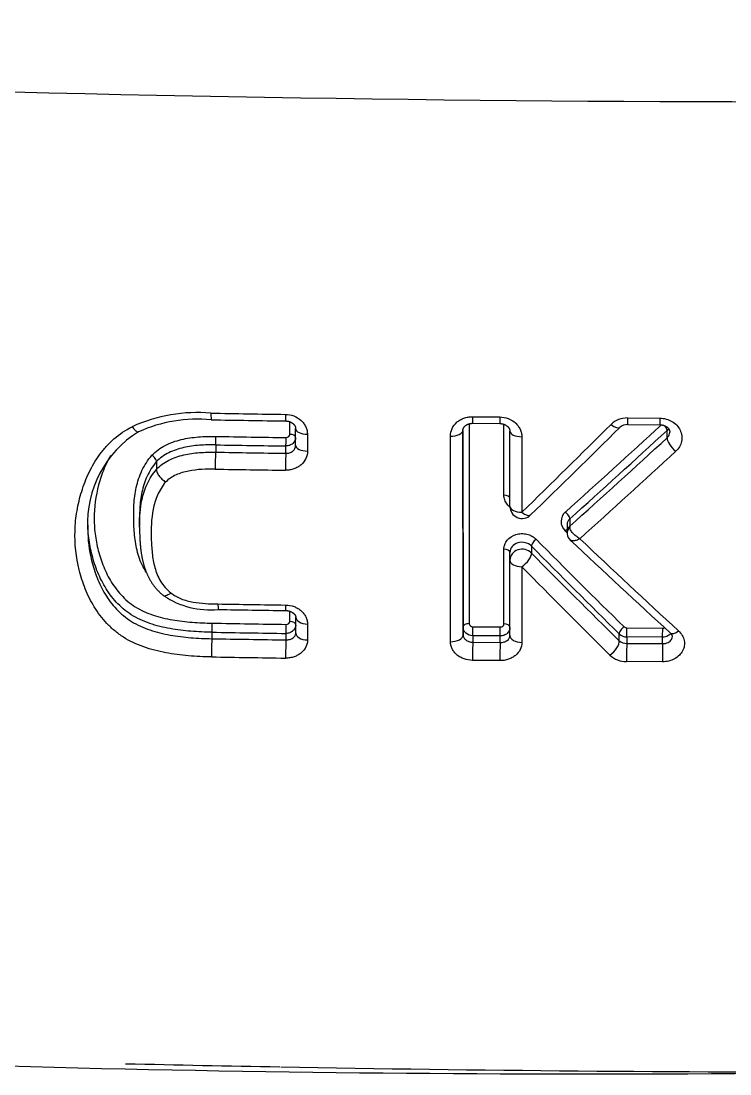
# Model space of a CAD drawing. Header units: millimetres. Extents: x 169 to 4368, y -1049 to 1924.
# Drawn here: x 458.36 to 458.94, y 1017.391 to 1018.252 of the extents above; entities that cross this region are included whole.
import ezdxf

# ---------------------------------------------------------------- set-up
doc = ezdxf.new("R2010")
doc.units = ezdxf.units.MM

msp = doc.modelspace()

# ---------------------------------------------------------------- linework, layer by layer
for p, q in [((458.57969, 1017.91402), (458.57969, 1017.92437)), ((458.72655, 1017.92272), (458.72665, 1017.75926)), ((458.72916, 1017.92847), (458.75157, 1017.92825)), ((458.72931, 1017.92308), (458.7517, 1017.92286)), ((458.75496, 1017.86427), (458.75492, 1017.9223)), ((458.85608, 1017.92745), (458.88258, 1017.9273)), ((458.85617, 1017.92206), (458.88266, 1017.92191)), ((458.58451, 1017.90508), (458.5845, 1017.91876)), ((458.59415, 1017.91409), (458.59416, 1017.90035)), ((458.72153, 1017.7564), (458.72142, 1017.91744)), ((458.72142, 1017.91731), (458.72153, 1017.75013)), ((458.75984, 1017.85527), (458.75981, 1017.91673)), ((458.8885, 1017.91116), (458.8885, 1017.91733)), ((458.51906, 1017.90544), (458.51906, 1017.89947)), ((458.71127, 1017.74443), (458.71116, 1017.91263)), ((458.76959, 1017.91206), (458.76963, 1017.85029)), ((458.57651, 1017.89856), (458.57651, 1017.90452)), ((458.47059, 1017.89173), (458.47059, 1017.89174)), ((458.47059, 1017.89173), (458.47059, 1017.88544)), ((458.47059, 1017.88542), (458.47059, 1017.88544)), ((458.45671, 1017.84559), (458.45671, 1017.83893)), ((458.80881, 1017.84488), (458.80881, 1017.83885)), ((458.8066, 1017.84027), (458.8066, 1017.83384)), ((458.75502, 1017.75899), (458.75499, 1017.82017)), ((458.77748, 1017.82271), (458.77748, 1017.8169)), ((458.75987, 1017.81101), (458.75987, 1017.81754)), ((458.75991, 1017.74956), (458.75987, 1017.81101)), ((458.76966, 1017.80577), (458.7697, 1017.74387)), ((458.57979, 1017.76109), (458.57978, 1017.76938)), ((458.58461, 1017.75157), (458.5846, 1017.76452)), ((458.59426, 1017.75893), (458.59426, 1017.74588)), ((458.51601, 1017.75221), (458.51601, 1017.74692)), ((458.57661, 1017.74596), (458.57661, 1017.75125)), ((458.72153, 1017.75013), (458.72153, 1017.7564)), ((458.72965, 1017.75674), (458.75203, 1017.75653)), ((458.84942, 1017.74519), (458.84942, 1017.75082)), ((458.85558, 1017.75573), (458.88491, 1017.75557)), ((458.72953, 1017.74935), (458.72953, 1017.74405)), ((458.75192, 1017.74913), (458.72953, 1017.74935)), ((458.72953, 1017.74405), (458.75192, 1017.74384)), ((458.75192, 1017.74384), (458.75192, 1017.74913)), ((458.85551, 1017.74834), (458.85551, 1017.74304)), ((458.88485, 1017.74818), (458.85551, 1017.74834)), ((458.85551, 1017.74304), (458.88485, 1017.74288)), ((458.88485, 1017.74288), (458.88485, 1017.74818)), ((458.7517, 1017.72896), (458.72929, 1017.72917)), ((458.88472, 1017.728), (458.85537, 1017.72816))]:
    msp.add_line(p, q)
for centre, radius, start, end in [((458.9879, 1043.06386), 24.87774, 265.827764, 270.163908), ((458.50393, 1017.80375), 0.12812, 84.97205, 114.51354), ((459.03201, 1048.20137), 30.27441, 269.021779, 269.137182), ((458.50423, 1017.80887), 0.11763, 84.55284, 114.30107), ((459.00289, 1046.47564), 28.55384, 269.021765, 269.144067), ((451.76156, 1025.04209), 10.04166, 314.258679, 314.84316), ((458.8558, 1017.90843), 0.01902, 89.14783, 133.80349), ((458.85593, 1017.91304), 0.00902, 88.471, 132.57149), ((458.50149, 1017.84173), 0.08725, 121.57189, 182.98124), ((452.21756, 1024.61186), 9.4219, 314.120557, 314.742425), ((452.92215, 1024.41601), 8.81571, 311.862671, 312.552297), ((452.73038, 1024.61072), 9.09527, 311.936504, 312.614964), ((459.03321, 1048.48354), 30.58243, 269.036686, 269.144348), ((459.03326, 1048.5281), 30.62007, 269.03816, 269.145649), ((452.87748, 1024.45584), 8.88624, 311.872399, 312.566197), ((459.03347, 1048.58825), 30.69309, 269.039677, 269.146952), ((452.46221, 1024.87807), 9.49103, 312.034189, 312.675023), ((459.03333, 1048.50653), 30.62526, 269.037064, 269.144659), ((458.76984, 1017.85528), 0.01, 180.03593, 314.10578), ((458.81182, 1017.84282), 0.01011, 130.16584, 228.74231), ((458.81254, 1017.84026), 0.00594, 128.90471, 179.85384), ((458.81242, 1017.83852), 0.00363, 174.70957, 185.70473), ((462.98798, 1021.97948), 5.91, 224.620466, 225.604537), ((463.0762, 1022.39123), 6.24493, 226.849027, 226.867243), ((458.81489, 1017.83381), 0.00829, 179.7796, 189.93454), ((458.81514, 1017.83383), 0.00854, 190.39099, 226.99254), ((463.44762, 1022.74702), 6.76127, 226.684794, 227.632566), ((463.72062, 1023.00488), 7.13003, 226.550122, 227.437752), ((463.1089, 1022.08522), 6.07702, 224.540569, 225.499495), ((463.03632, 1022.01736), 5.98177, 224.604569, 225.57756), ((463.28518, 1022.23434), 6.32473, 224.44306, 225.366973), ((458.51449, 1017.83837), 0.06789, 235.99695, 275.64628), ((459.03571, 1048.81267), 31.04161, 269.049795, 269.151874), ((459.01236, 1047.25938), 29.49266, 269.045704, 269.153098), ((459.03766, 1048.68082), 30.9256, 269.033861, 269.14612), ((459.03734, 1048.69684), 30.94902, 269.034816, 269.147032), ((458.85545, 1017.7569), 0.00856, 225.25231, 270.42053), ((458.85556, 1017.75906), 0.00332, 227.1412, 270.38164), ((458.8888, 1017.74835), 0.00406, 4.4525, 51.56671), ((459.03773, 1048.70128), 30.95876, 269.034398, 269.146579), ((458.85545, 1017.75258), 0.00954, 230.81163, 270.38112), ((458.85514, 1017.74778), 0.01961, 226.57242, 270.66938), ((459.03737, 1048.76145), 31.0338, 269.036658, 269.148652), ((458.82873, 1035.1067), 17.71574, 266.753816, 268.758872), ((459.05175, 1043.97897), 26.58653, 268.692554, 268.965369), ((459.05175, 1043.97897), 26.58653, 268.966826, 270.015775), ((458.82873, 1035.1067), 17.71574, 268.758872, 270.744979)]:
    msp.add_arc(centre, radius, start, end)
for centre, major_axis, ratio, start_param, end_param in [((458.51557, 1017.93597), (0.00017, 0.01), 0.03774, 2.049057, 3.141755), ((458.57649, 1017.93499), (0.00015, 0.01), 0.03345, 2.049398, 3.141606), ((458.72941, 1017.93308), (0.0001, 0.01), 0.022818, 2.050037, 3.141658), ((458.7518, 1017.93286), (0.00009, 0.01), 0.021275, 2.050106, 3.141613), ((458.84279, 1017.92679), (-0.00704, 0.0071), 0.356228, 1.894259, 3.14134), ((458.57951, 1017.91166), (-0.005, 0), 0.473927, 3.166369, 4.675907), ((458.5945, 1017.91876), (0.01, 0.00001), 0.467355, 3.141332, 4.677003), ((458.71142, 1017.9173), (0.01, 0.00001), 0.46782, 4.685934, 6.282924), ((458.76981, 1017.91674), (0.01, 0.00001), 0.467991, 3.141332, 4.690358), ((458.88489, 1017.92046), (0.00338, -0.00368), 0.347562, 0.316703, 1.418229), ((458.51905, 1017.90997), (-0.00008, -0.005), 0.037322, 0.436657, 2.065936), ((458.57651, 1017.90906), (-0.00007, -0.005), 0.0333, 0.436591, 2.066186), ((458.59451, 1017.90508), (0.01, 0.00001), 0.473636, 3.141331, 4.677094), ((458.89573, 1017.9049), (0.00676, -0.00737), 0.349848, 3.458593, 5.059615), ((458.51906, 1017.89041), (0.00017, 0.01), 0.03721, 0.436655, 2.072888), ((458.57652, 1017.8895), (0.00015, 0.01), 0.033203, 0.43659, 2.073103), ((458.75484, 1017.86177), (-0.005, 0), 0.499172, 3.154276, 4.689409), ((458.76984, 1017.85528), (0.01, 0.00001), 0.498562, 3.141327, 4.690552), ((458.76984, 1017.85528), (-0.00696, 0.00718), 0.385767, 1.920842, 3.141734), ((458.8052, 1017.84801), (0.00334, -0.00372), 0.378698, 0.321004, 1.943893), ((458.80505, 1017.83263), (-0.00342, -0.00364), 0.368656, 3.905194, 4.312697), ((458.81461, 1017.83372), (0.00787, 0.00143), 0.855614, 2.231004, 3.141554), ((458.8146, 1017.83384), (0.008, 0), 0.906308, 2.378753, 3.141502), ((458.78128, 1017.82565), (0.00356, 0.00351), 0.385397, 1.180977, 2.839714), ((458.75487, 1017.81754), (-0.005, 0), 0.526177, 3.141322, 4.689499), ((458.76987, 1017.81102), (0.01, 0), 0.906308, 0.70648, 3.142138), ((458.76987, 1017.81102), (0.01, 0.00001), 0.525189, 3.141322, 4.690636), ((458.76987, 1017.81102), (0.00712, 0.00703), 0.388442, 4.318145, 5.980875), ((458.516, 1017.75674), (0.00008, 0.005), 0.037391, 3.578251, 5.324125), ((458.57661, 1017.75578), (0.00007, 0.005), 0.0332, 3.578182, 5.323815), ((458.57961, 1017.75823), (-0.005, 0), 0.571845, 3.155155, 4.676499), ((458.5946, 1017.76452), (0.01, 0.00001), 0.559841, 3.141314, 4.677645), ((458.72653, 1017.7564), (0.005, 0), 0.571392, 1.545843, 3.141312), ((458.75491, 1017.75613), (-0.005, 0), 0.571316, 3.175859, 4.689536), ((458.59461, 1017.75158), (0.01, 0.00001), 0.570061, 3.141312, 4.677659), ((458.71153, 1017.75012), (0.01, 0.00001), 0.569715, 4.686352, 6.282905), ((458.72953, 1017.75388), (0.00005, 0.005), 0.022729, 3.578045, 5.32314), ((458.75191, 1017.75366), (0.00005, 0.005), 0.021204, 3.57803, 5.323056), ((458.85322, 1017.75376), (0.0035, 0.00357), 0.429689, 1.138395, 2.832888), ((458.85551, 1017.75287), (0.00003, 0.005), 0.014165, 3.577972, 5.322724), ((458.88484, 1017.75271), (0.00003, 0.005), 0.012173, 3.577959, 5.322649), ((458.89806, 1017.75892), (0.00674, 0.00739), 0.40751, 3.141462, 4.275777), ((458.51601, 1017.73785), (-0.00017, -0.01), 0.037407, 3.578252, 5.334644), ((458.57662, 1017.73689), (-0.00015, -0.01), 0.033216, 3.578182, 5.334293), ((458.72954, 1017.73499), (0.0001, 0.01), 0.022746, 0.436453, 2.191943), ((458.75192, 1017.73477), (0.00009, 0.01), 0.021221, 0.436437, 2.19185), ((458.76991, 1017.74956), (0.01, 0.00001), 0.569566, 3.141312, 4.69067), ((458.84182, 1017.7393), (0.007, 0.00714), 0.433162, 4.274947, 5.973893), ((458.85552, 1017.73398), (0.00006, 0.01), 0.014179, 0.436379, 2.191484), ((458.88485, 1017.73382), (0.00005, 0.01), 0.012186, 0.436367, 2.191401)]:
    msp.add_ellipse(centre, major_axis=major_axis, ratio=ratio, start_param=start_param, end_param=end_param)
for points, knots in [([(458.57613, 1017.93039), (458.57851, 1017.93035), (458.58088, 1017.92989), (458.58522, 1017.92822), (458.58722, 1017.92699), (458.58972, 1017.92473), (458.59047, 1017.92389), (458.59178, 1017.92213), (458.59233, 1017.9212), (458.59323, 1017.91925), (458.59358, 1017.91823), (458.59403, 1017.91618), (458.59415, 1017.91514), (458.59415, 1017.91409)], [0, 0, 0, 0, 0.25, 0.25, 0.5, 0.5, 0.625, 0.625, 0.75, 0.75, 0.875, 0.875, 1, 1, 1, 1]), ([(458.57634, 1017.92499), (458.57647, 1017.92499), (458.57669, 1017.92498), (458.57705, 1017.92496), (458.57741, 1017.92492), (458.57777, 1017.92487), (458.57812, 1017.92481), (458.57847, 1017.92474), (458.57881, 1017.92465), (458.57915, 1017.92456), (458.57947, 1017.92445), (458.5798, 1017.92434), (458.58011, 1017.92421), (458.58041, 1017.92408), (458.58069, 1017.92394), (458.58094, 1017.92381), (458.5812, 1017.92366), (458.58147, 1017.9235), (458.58174, 1017.92332), (458.582, 1017.92313), (458.58224, 1017.92294), (458.58247, 1017.92275), (458.58268, 1017.92255), (458.58289, 1017.92235), (458.58309, 1017.92213), (458.58329, 1017.9219), (458.58346, 1017.92167), (458.58362, 1017.92145), (458.58375, 1017.92125), (458.58387, 1017.92103), (458.584, 1017.92079), (458.58412, 1017.92053), (458.58422, 1017.92028), (458.5843, 1017.92005), (458.58436, 1017.91984), (458.58441, 1017.91961), (458.58446, 1017.91937), (458.58449, 1017.91911), (458.5845, 1017.91889), (458.5845, 1017.91879), (458.5845, 1017.91875)], [0, 0, 0, 0, 0.023748, 0.048549, 0.073387, 0.098186, 0.122875, 0.147548, 0.172484, 0.196717, 0.220901, 0.245219, 0.269847, 0.295011, 0.316789, 0.337484, 0.358701, 0.384359, 0.41005, 0.435661, 0.461088, 0.486247, 0.511015, 0.535092, 0.563891, 0.592181, 0.619633, 0.64602, 0.671173, 0.695414, 0.728196, 0.761081, 0.792754, 0.822894, 0.851326, 0.878509, 0.913562, 0.950523, 0.987515, 1, 1, 1, 1]), ([(458.71116, 1017.91263), (458.71116, 1017.91473), (458.71163, 1017.91683), (458.71342, 1017.92065), (458.71476, 1017.92243), (458.71725, 1017.92462), (458.71817, 1017.92529), (458.72013, 1017.92643), (458.72116, 1017.92692), (458.72335, 1017.9277), (458.72449, 1017.928), (458.7268, 1017.92839), (458.72797, 1017.92848), (458.72916, 1017.92847)], [0, 0, 0, 0, 0.25, 0.25, 0.5, 0.5, 0.625, 0.625, 0.75, 0.75, 0.875, 0.875, 1, 1, 1, 1]), ([(458.72142, 1017.91731), (458.72142, 1017.91734), (458.72142, 1017.91746), (458.72143, 1017.91768), (458.72147, 1017.91795), (458.72151, 1017.9182), (458.72157, 1017.91844), (458.72165, 1017.91868), (458.72173, 1017.91891), (458.72183, 1017.91914), (458.72194, 1017.91934), (458.72205, 1017.91955), (458.72218, 1017.91975), (458.72232, 1017.91996), (458.72247, 1017.92017), (458.72265, 1017.92038), (458.72284, 1017.92059), (458.72305, 1017.9208), (458.72325, 1017.92099), (458.72346, 1017.92116), (458.72367, 1017.92133), (458.72391, 1017.9215), (458.72416, 1017.92167), (458.72443, 1017.92184), (458.72471, 1017.922), (458.725, 1017.92214), (458.72528, 1017.92227), (458.72556, 1017.92239), (458.72586, 1017.9225), (458.72618, 1017.92261), (458.72651, 1017.92271), (458.72685, 1017.9228), (458.72718, 1017.92288), (458.72752, 1017.92294), (458.72785, 1017.92299), (458.7282, 1017.92303), (458.72856, 1017.92306), (458.72891, 1017.92307), (458.72917, 1017.92308), (458.7293, 1017.92308), (458.72931, 1017.92308)], [0, 0, 0, 0, 0.014027, 0.052637, 0.091096, 0.129256, 0.159781, 0.190338, 0.227168, 0.2572, 0.285051, 0.311384, 0.339379, 0.366052, 0.39421, 0.422461, 0.450752, 0.478999, 0.507089, 0.529803, 0.554024, 0.578652, 0.60408, 0.630092, 0.656447, 0.682875, 0.704984, 0.728626, 0.752732, 0.777467, 0.802592, 0.827859, 0.852971, 0.875371, 0.899275, 0.923752, 0.948408, 0.973145, 0.997848, 1, 1, 1, 1]), ([(458.75157, 1017.92825), (458.75395, 1017.92823), (458.75632, 1017.92778), (458.76066, 1017.92613), (458.76266, 1017.92491), (458.76515, 1017.92267), (458.76591, 1017.92184), (458.76722, 1017.92008), (458.76777, 1017.91916), (458.76867, 1017.91721), (458.76902, 1017.9162), (458.76947, 1017.91415), (458.76959, 1017.91311), (458.76959, 1017.91206)], [0, 0, 0, 0, 0.25, 0.25, 0.5, 0.5, 0.625, 0.625, 0.75, 0.75, 0.875, 0.875, 1, 1, 1, 1]), ([(458.7517, 1017.92286), (458.75183, 1017.92286), (458.75205, 1017.92285), (458.75241, 1017.92283), (458.75277, 1017.9228), (458.75312, 1017.92275), (458.75348, 1017.92269), (458.75382, 1017.92262), (458.75417, 1017.92254), (458.7545, 1017.92245), (458.75483, 1017.92234), (458.75515, 1017.92223), (458.75546, 1017.9221), (458.75576, 1017.92197), (458.75603, 1017.92184), (458.75628, 1017.92171), (458.75654, 1017.92157), (458.75681, 1017.92141), (458.75708, 1017.92123), (458.75733, 1017.92104), (458.75758, 1017.92086), (458.7578, 1017.92066), (458.75801, 1017.92047), (458.75822, 1017.92027), (458.75842, 1017.92005), (458.75861, 1017.91982), (458.75879, 1017.9196), (458.75894, 1017.91939), (458.75907, 1017.91919), (458.7592, 1017.91897), (458.75932, 1017.91873), (458.75944, 1017.91846), (458.75954, 1017.91822), (458.75962, 1017.91798), (458.75968, 1017.91778), (458.75973, 1017.91755), (458.75977, 1017.9173), (458.7598, 1017.91703), (458.75981, 1017.91683), (458.75981, 1017.91674), (458.75981, 1017.91673)], [0, 0, 0, 0, 0.023517, 0.048281, 0.073086, 0.097847, 0.122489, 0.147093, 0.172026, 0.196202, 0.220352, 0.244652, 0.26929, 0.294491, 0.316204, 0.336892, 0.358069, 0.383795, 0.409563, 0.435269, 0.460812, 0.486111, 0.511042, 0.53518, 0.564258, 0.592799, 0.620467, 0.647037, 0.672344, 0.696875, 0.730848, 0.764155, 0.796158, 0.826542, 0.855153, 0.883518, 0.920794, 0.958212, 0.995621, 1, 1, 1, 1]), ([(458.88258, 1017.9273), (458.88435, 1017.92729), (458.88608, 1017.92705), (458.88947, 1017.92613), (458.89106, 1017.92545), (458.89399, 1017.92371), (458.89531, 1017.92265), (458.89755, 1017.92024), (458.89848, 1017.91888), (458.89984, 1017.91603), (458.9003, 1017.91449), (458.90068, 1017.91141), (458.90062, 1017.90983), (458.89999, 1017.90679), (458.89943, 1017.90531), (458.89784, 1017.90255), (458.89683, 1017.90129), (458.89561, 1017.90017)], [0, 0, 0, 0, 0.125, 0.125, 0.25, 0.25, 0.375, 0.375, 0.5, 0.5, 0.625, 0.625, 0.75, 0.75, 0.875, 0.875, 1, 1, 1, 1]), ([(458.88266, 1017.92191), (458.88278, 1017.92191), (458.88299, 1017.92191), (458.88335, 1017.92189), (458.88371, 1017.92186), (458.88406, 1017.92181), (458.8844, 1017.92176), (458.88473, 1017.92169), (458.88506, 1017.92162), (458.8854, 1017.92153), (458.88573, 1017.92142), (458.88606, 1017.92131), (458.88636, 1017.92119), (458.88666, 1017.92106), (458.88697, 1017.92092), (458.88727, 1017.92076), (458.88756, 1017.9206), (458.88784, 1017.92042), (458.88811, 1017.92025), (458.88835, 1017.92006), (458.88858, 1017.91988), (458.8888, 1017.9197), (458.889, 1017.91951), (458.8892, 1017.91931), (458.8894, 1017.91908), (458.88959, 1017.91885), (458.88977, 1017.91862), (458.88992, 1017.91839), (458.89006, 1017.91817), (458.89018, 1017.91796), (458.89028, 1017.91776), (458.89038, 1017.91754), (458.89047, 1017.91729), (458.89055, 1017.91703), (458.89062, 1017.91676), (458.89067, 1017.91651), (458.8907, 1017.91626), (458.89072, 1017.91605), (458.89072, 1017.91593), (458.89072, 1017.91587)], [0, 0, 0, 0, 0.022841, 0.047609, 0.072064, 0.096498, 0.12108, 0.14343, 0.166446, 0.191993, 0.217426, 0.242149, 0.265749, 0.289075, 0.314848, 0.340845, 0.366923, 0.392915, 0.418657, 0.44402, 0.468887, 0.493163, 0.516998, 0.543774, 0.572867, 0.601969, 0.630821, 0.659247, 0.687099, 0.71426, 0.740659, 0.767344, 0.8027, 0.838212, 0.873595, 0.908568, 0.94294, 0.976569, 1, 1, 1, 1]), ([(458.51561, 1017.73203), (458.50931, 1017.73214), (458.50303, 1017.73241), (458.49057, 1017.73347), (458.48438, 1017.73425), (458.47519, 1017.736), (458.47214, 1017.73667), (458.46608, 1017.73826), (458.46305, 1017.73918), (458.45426, 1017.74231), (458.44873, 1017.74489), (458.44108, 1017.74974), (458.43865, 1017.75153), (458.43412, 1017.75528), (458.43202, 1017.75727), (458.42609, 1017.76352), (458.42265, 1017.76811), (458.41682, 1017.7776), (458.4144, 1017.78251), (458.41032, 1017.79264), (458.40866, 1017.79787), (458.40475, 1017.81369), (458.40358, 1017.82437), (458.40409, 1017.8406), (458.40464, 1017.84608), (458.40649, 1017.85683), (458.40778, 1017.86213), (458.41104, 1017.87259), (458.41301, 1017.87774), (458.41663, 1017.88531), (458.41796, 1017.88782), (458.42085, 1017.89273), (458.42241, 1017.89511), (458.42577, 1017.89973), (458.42758, 1017.90197), (458.43148, 1017.90627), (458.43358, 1017.90834), (458.4403, 1017.91419), (458.44526, 1017.91756), (458.45077, 1017.92031)], [0, 0, 0, 0, 0.0625, 0.0625, 0.125, 0.125, 0.15625, 0.15625, 0.1875, 0.1875, 0.25, 0.25, 0.28125, 0.28125, 0.3125, 0.3125, 0.375, 0.375, 0.4375, 0.4375, 0.5, 0.5, 0.625, 0.625, 0.6875, 0.6875, 0.75, 0.75, 0.8125, 0.8125, 0.84375, 0.84375, 0.875, 0.875, 0.90625, 0.90625, 0.9375, 0.9375, 1, 1, 1, 1]), ([(458.45077, 1017.92031), (458.45144, 1017.91932), (458.45213, 1017.91844), (458.45341, 1017.91706), (458.45401, 1017.91655), (458.45505, 1017.91597), (458.45549, 1017.9159), (458.45581, 1017.91606)], [0, 0, 0, 0, 0.3334673, 0.3334673, 0.6669346, 0.6669346, 1, 1, 1, 1]), ([(458.57669, 1017.91143), (458.57749, 1017.91142), (458.57826, 1017.91169), (458.57937, 1017.91265), (458.57969, 1017.91333), (458.57969, 1017.91402)], [0, 0, 0, 0, 0.5, 0.5, 1, 1, 1, 1]), ([(458.8885, 1017.91116), (458.88958, 1017.91211), (458.89031, 1017.91332), (458.89067, 1017.91503), (458.89072, 1017.91545), (458.89072, 1017.91587)], [0, 0, 0, 0, 0.761534, 0.761534, 1, 1, 1, 1]), ([(458.46686, 1017.89694), (458.4684, 1017.89855), (458.47007, 1017.90003), (458.4737, 1017.90272), (458.47568, 1017.90393), (458.48182, 1017.90713), (458.48624, 1017.90867), (458.4955, 1017.9109), (458.5002, 1017.91156), (458.50967, 1017.91233), (458.51445, 1017.91242), (458.51926, 1017.91234)], [0, 0, 0, 0, 0.125, 0.125, 0.25, 0.25, 0.5, 0.5, 0.75, 0.75, 1, 1, 1, 1]), ([(458.51906, 1017.90544), (458.51463, 1017.90551), (458.51022, 1017.90544), (458.50148, 1017.90478), (458.49715, 1017.90422), (458.48859, 1017.90227), (458.48448, 1017.90092), (458.47877, 1017.89808), (458.47693, 1017.89698), (458.47356, 1017.89455), (458.472, 1017.89321), (458.47059, 1017.89173)], [0, 0, 0, 0, 0.25, 0.25, 0.5, 0.5, 0.75, 0.75, 0.875, 0.875, 1, 1, 1, 1]), ([(458.58451, 1017.91153), (458.58447, 1017.90968), (458.58361, 1017.90788), (458.58143, 1017.90594), (458.58054, 1017.90541), (458.57861, 1017.9047), (458.57757, 1017.90452), (458.57651, 1017.90452)], [0, 0, 0, 0, 0.494076, 0.494076, 0.747038, 0.747038, 1, 1, 1, 1]), ([(458.57651, 1017.89856), (458.57758, 1017.89853), (458.57862, 1017.89867), (458.58056, 1017.89928), (458.58144, 1017.89976), (458.58365, 1017.90155), (458.58451, 1017.90328), (458.58451, 1017.90508)], [0, 0, 0, 0, 0.25, 0.25, 0.5, 0.5, 1, 1, 1, 1]), ([(458.43304, 1017.89682), (458.43167, 1017.89446), (458.43043, 1017.89204), (458.42727, 1017.88519), (458.4256, 1017.88066), (458.4215, 1017.86707), (458.41993, 1017.85785), (458.41957, 1017.84612), (458.41958, 1017.84376), (458.41975, 1017.83908), (458.42026, 1017.8321), (458.42145, 1017.82524), (458.42363, 1017.81619), (458.425, 1017.81171), (458.42845, 1017.80287), (458.4305, 1017.79855), (458.43417, 1017.79237), (458.43549, 1017.79035), (458.43838, 1017.78643), (458.43994, 1017.78451), (458.44504, 1017.77899), (458.44887, 1017.77571), (458.45549, 1017.77157), (458.45786, 1017.77031), (458.46272, 1017.76809), (458.46522, 1017.76713), (458.47287, 1017.76457), (458.47824, 1017.7633), (458.48899, 1017.76141), (458.4944, 1017.76078), (458.50527, 1017.75993), (458.51073, 1017.7597), (458.5162, 1017.75961)], [0, 0, 0, 0, 0.041456, 0.041456, 0.11519, 0.11519, 0.262658, 0.262658, 0.299526, 0.299526, 0.336393, 0.410127, 0.410127, 0.483861, 0.483861, 0.557595, 0.557595, 0.594462, 0.594462, 0.631329, 0.631329, 0.705063, 0.705063, 0.74193, 0.74193, 0.778798, 0.778798, 0.852532, 0.852532, 0.926266, 0.926266, 1, 1, 1, 1]), ([(458.46228, 1017.80122), (458.46097, 1017.80319), (458.45982, 1017.80525), (458.45777, 1017.80958), (458.45689, 1017.81184), (458.45467, 1017.81865), (458.45373, 1017.82328), (458.45249, 1017.83266), (458.45219, 1017.83742), (458.45189, 1017.84691), (458.45189, 1017.85166), (458.45246, 1017.86115), (458.45303, 1017.86588), (458.45459, 1017.87296), (458.45523, 1017.87532), (458.45677, 1017.87993), (458.45857, 1017.88445), (458.46095, 1017.88876), (458.46367, 1017.89296), (458.46519, 1017.895), (458.46686, 1017.89694)], [0, 0, 0, 0, 0.069141, 0.069141, 0.140745, 0.140745, 0.283954, 0.283954, 0.427164, 0.427164, 0.570373, 0.570373, 0.713582, 0.713582, 0.785186, 0.785186, 0.856791, 0.928395, 0.928395, 1, 1, 1, 1]), ([(458.47059, 1017.89174), (458.47065, 1017.89238), (458.47028, 1017.8933), (458.46891, 1017.89522), (458.4679, 1017.89621), (458.46686, 1017.89694)], [0, 0, 0, 0, 0.5, 0.5, 1, 1, 1, 1]), ([(458.47059, 1017.88544), (458.47201, 1017.88695), (458.47357, 1017.88832), (458.47697, 1017.89082), (458.47881, 1017.89194), (458.48261, 1017.89387), (458.48459, 1017.8947), (458.48868, 1017.89612), (458.49081, 1017.89672), (458.4972, 1017.8982), (458.50152, 1017.89878), (458.51023, 1017.89946), (458.51463, 1017.89954), (458.51906, 1017.89947)], [0, 0, 0, 0, 0.125, 0.125, 0.25, 0.25, 0.375, 0.375, 0.5, 0.5, 0.75, 0.75, 1, 1, 1, 1]), ([(458.59416, 1017.90035), (458.59416, 1017.89825), (458.59369, 1017.89617), (458.5919, 1017.89237), (458.59056, 1017.89061), (458.58807, 1017.88845), (458.58715, 1017.88779), (458.58519, 1017.88666), (458.58416, 1017.88619), (458.58198, 1017.88542), (458.58083, 1017.88513), (458.57852, 1017.88476), (458.57735, 1017.88467), (458.57616, 1017.88469)], [0, 0, 0, 0, 0.25, 0.25, 0.5, 0.5, 0.625, 0.625, 0.75, 0.75, 0.875, 0.875, 1, 1, 1, 1]), ([(458.47059, 1017.89174), (458.46901, 1017.88991), (458.46758, 1017.88798), (458.46503, 1017.88401), (458.46281, 1017.87993), (458.46114, 1017.87566), (458.45972, 1017.87129), (458.45913, 1017.86906), (458.45771, 1017.86237), (458.45719, 1017.85789), (458.45681, 1017.8513), (458.45674, 1017.8492), (458.45672, 1017.8471)], [0, 0, 0, 0, 0.144153, 0.144153, 0.288306, 0.432458, 0.432458, 0.576611, 0.576611, 0.864917, 0.864917, 1, 1, 1, 1]), ([(458.45671, 1017.83969), (458.45674, 1017.84663), (458.45723, 1017.85358), (458.45962, 1017.86478), (458.46097, 1017.86914), (458.46391, 1017.87553), (458.46504, 1017.87762), (458.46759, 1017.88163), (458.46901, 1017.88357), (458.47059, 1017.88542)], [0, 0, 0, 0, 0.433426, 0.433426, 0.716713, 0.716713, 0.858357, 0.858357, 1, 1, 1, 1]), ([(458.47059, 1017.88542), (458.47052, 1017.88478), (458.47066, 1017.884), (458.47134, 1017.88227), (458.47188, 1017.88131), (458.47325, 1017.87939), (458.4741, 1017.87841), (458.47596, 1017.87658), (458.477, 1017.87571), (458.47803, 1017.87499)], [0, 0, 0, 0, 0.25, 0.25, 0.5, 0.5, 0.75, 0.75, 1, 1, 1, 1]), ([(458.51865, 1017.8856), (458.51498, 1017.88566), (458.51133, 1017.88561), (458.50408, 1017.88515), (458.50049, 1017.88474), (458.49338, 1017.88334), (458.48985, 1017.88232), (458.48339, 1017.8794), (458.48041, 1017.87744), (458.47803, 1017.87499)], [0, 0, 0, 0, 0.25, 0.25, 0.5, 0.5, 0.75, 0.75, 1, 1, 1, 1]), ([(458.47803, 1017.87499), (458.47665, 1017.87335), (458.47541, 1017.87164), (458.47321, 1017.86807), (458.47224, 1017.86621), (458.46976, 1017.86057), (458.46865, 1017.85671), (458.46632, 1017.84495), (458.46612, 1017.83687), (458.46645, 1017.82487), (458.46667, 1017.82088), (458.46754, 1017.81296), (458.46821, 1017.809), (458.47034, 1017.80126), (458.4718, 1017.7975), (458.4761, 1017.79035), (458.47886, 1017.78717), (458.48237, 1017.78446)], [0, 0, 0, 0, 0.0625, 0.0625, 0.125, 0.125, 0.25, 0.25, 0.5, 0.5, 0.625, 0.625, 0.75, 0.75, 0.875, 0.875, 1, 1, 1, 1]), ([(458.75987, 1017.85462), (458.75902, 1017.85529), (458.75826, 1017.85605), (458.75676, 1017.85795), (458.75609, 1017.85915), (458.75519, 1017.86165), (458.75496, 1017.86295), (458.75496, 1017.86427)], [0, 0, 0, 0, 0.274721, 0.274721, 0.637361, 0.637361, 1, 1, 1, 1]), ([(458.41435, 1017.83616), (458.41439, 1017.82763), (458.41546, 1017.8192), (458.41866, 1017.80609), (458.42015, 1017.80134), (458.42379, 1017.79216), (458.42596, 1017.78771), (458.43117, 1017.77911), (458.43425, 1017.77494), (458.43959, 1017.76928), (458.4415, 1017.76748), (458.4456, 1017.76409), (458.44782, 1017.76249), (458.4548, 1017.75816), (458.45988, 1017.75589), (458.46794, 1017.75316), (458.4707, 1017.75236), (458.47623, 1017.75098), (458.47902, 1017.75039), (458.48742, 1017.74888), (458.49309, 1017.74819), (458.5045, 1017.74726), (458.51026, 1017.74702), (458.51601, 1017.74692)], [0, 0, 0, 0, 0.179132, 0.179132, 0.28174, 0.28174, 0.384349, 0.384349, 0.486957, 0.486957, 0.538261, 0.538261, 0.589566, 0.589566, 0.692174, 0.692174, 0.743479, 0.743479, 0.794783, 0.794783, 0.897391, 0.897391, 1, 1, 1, 1]), ([(458.51601, 1017.75221), (458.51025, 1017.75231), (458.50451, 1017.75254), (458.49308, 1017.75347), (458.48739, 1017.75415), (458.47609, 1017.7562), (458.47047, 1017.75757), (458.46245, 1017.76033), (458.45984, 1017.76137), (458.45475, 1017.76375), (458.45227, 1017.76509), (458.44534, 1017.7695), (458.4413, 1017.77296), (458.43593, 1017.77876), (458.43426, 1017.78079), (458.43121, 1017.78492), (458.4298, 1017.78705), (458.42591, 1017.79356), (458.42373, 1017.7981), (458.42008, 1017.80742), (458.41862, 1017.81213), (458.41632, 1017.82167), (458.41547, 1017.82649), (458.4147, 1017.83381), (458.41452, 1017.83626), (458.41442, 1017.83905), (458.41441, 1017.83936), (458.4144, 1017.83968)], [0, 0, 0, 0, 0.1045529, 0.1045529, 0.2091058, 0.2091058, 0.3136586, 0.3136586, 0.3659351, 0.3659351, 0.4182115, 0.4182115, 0.5227644, 0.5227644, 0.5750408, 0.5750408, 0.6273173, 0.6273173, 0.7318702, 0.7318702, 0.836423, 0.836423, 0.9409759, 0.9409759, 0.9932524, 0.9932524, 1, 1, 1, 1]), ([(458.45672, 1017.83811), (458.45672, 1017.83809), (458.45672, 1017.83755), (458.45673, 1017.83636), (458.45676, 1017.83465), (458.45681, 1017.83285), (458.45687, 1017.83108), (458.45695, 1017.82938), (458.45704, 1017.82773), (458.45715, 1017.82611), (458.45727, 1017.8245), (458.45741, 1017.82295), (458.45756, 1017.82146), (458.45772, 1017.82002), (458.4579, 1017.81863), (458.45808, 1017.81729), (458.45829, 1017.816), (458.4585, 1017.81474), (458.45873, 1017.81352), (458.45896, 1017.81233), (458.45922, 1017.81117), (458.45948, 1017.81003), (458.45976, 1017.80892), (458.46005, 1017.80784), (458.46034, 1017.80679), (458.46065, 1017.80577), (458.46098, 1017.80477), (458.46131, 1017.80379), (458.46165, 1017.80283), (458.46201, 1017.8019), (458.46238, 1017.80098), (458.46276, 1017.80007), (458.46315, 1017.79919), (458.46354, 1017.79835), (458.46394, 1017.79753), (458.46435, 1017.79674), (458.46478, 1017.79593), (458.46523, 1017.79512), (458.46569, 1017.79434), (458.46616, 1017.79357), (458.46664, 1017.79281), (458.46713, 1017.79207), (458.46763, 1017.79135), (458.46815, 1017.79064), (458.46868, 1017.78994), (458.46922, 1017.78926), (458.46977, 1017.78858), (458.47033, 1017.78792), (458.4709, 1017.78728), (458.47149, 1017.78664), (458.47209, 1017.78602), (458.4727, 1017.78541), (458.47333, 1017.78481), (458.47397, 1017.78422), (458.47462, 1017.78365), (458.47528, 1017.78308), (458.47594, 1017.78255), (458.47633, 1017.78224), (458.47655, 1017.78207)], [0, 0, 0, 0, 0.000795, 0.028763, 0.05772, 0.087806, 0.119333, 0.147272, 0.173859, 0.202165, 0.229187, 0.255101, 0.280082, 0.304269, 0.32754, 0.349937, 0.371613, 0.392662, 0.413162, 0.433177, 0.452759, 0.471953, 0.490786, 0.509055, 0.526858, 0.544264, 0.561316, 0.578048, 0.594495, 0.610683, 0.626639, 0.642384, 0.657941, 0.673327, 0.68688, 0.701206, 0.715989, 0.730605, 0.745041, 0.759293, 0.773357, 0.787211, 0.801034, 0.814764, 0.828406, 0.84197, 0.855464, 0.868896, 0.882274, 0.895606, 0.9089, 0.922186, 0.935463, 0.948737, 0.962014, 0.975299, 0.988599, 1, 1, 1, 1]), ([(458.81716, 1017.82865), (458.81611, 1017.82924), (458.81505, 1017.82996), (458.8131, 1017.83153), (458.8122, 1017.83239), (458.81068, 1017.83412), (458.81004, 1017.835), (458.80915, 1017.83668), (458.80888, 1017.83747), (458.80881, 1017.83816)], [0, 0, 0, 0, 0.25, 0.25, 0.5, 0.5, 0.75, 0.75, 1, 1, 1, 1]), ([(458.75499, 1017.82017), (458.75498, 1017.82148), (458.75521, 1017.82275), (458.75612, 1017.82523), (458.75679, 1017.8264), (458.75939, 1017.82958), (458.76192, 1017.83123), (458.76618, 1017.83255), (458.7677, 1017.83281), (458.77073, 1017.83291), (458.77228, 1017.83276), (458.77522, 1017.83208), (458.77664, 1017.83154), (458.77922, 1017.83013), (458.78039, 1017.82927), (458.78139, 1017.82826)], [0, 0, 0, 0, 0.125, 0.125, 0.25, 0.25, 0.5, 0.5, 0.625, 0.625, 0.75, 0.75, 0.875, 0.875, 1, 1, 1, 1]), ([(458.81716, 1017.82865), (458.8161, 1017.82809), (458.81503, 1017.82764), (458.81306, 1017.82705), (458.81215, 1017.8269), (458.81062, 1017.82692), (458.80998, 1017.82709), (458.80945, 1017.82746), (458.80938, 1017.82752), (458.80931, 1017.82758)], [0, 0, 0, 0, 0.315834, 0.315834, 0.631668, 0.631668, 0.947502, 0.947502, 1, 1, 1, 1]), ([(458.77748, 1017.82271), (458.77615, 1017.82403), (458.77434, 1017.825), (458.7704, 1017.8259), (458.76825, 1017.82583), (458.76446, 1017.82469), (458.76278, 1017.82361), (458.76049, 1017.82087), (458.75987, 1017.81923), (458.75987, 1017.81754)], [0, 0, 0, 0, 0.25, 0.25, 0.5, 0.5, 0.75, 0.75, 1, 1, 1, 1]), ([(458.48237, 1017.78446), (458.48074, 1017.78302), (458.47916, 1017.78207), (458.47741, 1017.78173), (458.47694, 1017.78179), (458.47658, 1017.78204), (458.47657, 1017.78205), (458.47655, 1017.78207)], [0, 0, 0, 0, 0.655122, 0.655122, 0.982682, 0.982682, 1, 1, 1, 1]), ([(458.48237, 1017.78446), (458.48483, 1017.78237), (458.48769, 1017.78078), (458.49397, 1017.77833), (458.49726, 1017.77751), (458.50391, 1017.77633), (458.50732, 1017.77596), (458.51412, 1017.77549), (458.51753, 1017.77538), (458.52093, 1017.77533)], [0, 0, 0, 0, 0.25, 0.25, 0.5, 0.5, 0.75, 0.75, 1, 1, 1, 1]), ([(458.57623, 1017.77446), (458.57863, 1017.77442), (458.58101, 1017.77398), (458.58428, 1017.77277), (458.58533, 1017.77227), (458.5873, 1017.77111), (458.58821, 1017.77046), (458.58986, 1017.76901), (458.59062, 1017.76821), (458.59191, 1017.76654), (458.59246, 1017.76565), (458.59335, 1017.7638), (458.59369, 1017.76284), (458.59414, 1017.7609), (458.59426, 1017.75992), (458.59426, 1017.75893)], [0, 0, 0, 0, 0.25, 0.25, 0.375, 0.375, 0.5, 0.5, 0.625, 0.625, 0.75, 0.75, 0.875, 0.875, 1, 1, 1, 1]), ([(458.57644, 1017.76994), (458.57651, 1017.76994), (458.57669, 1017.76994), (458.577, 1017.76992), (458.57736, 1017.76989), (458.57772, 1017.76985), (458.57807, 1017.7698), (458.57842, 1017.76974), (458.57876, 1017.76967), (458.5791, 1017.76959), (458.57943, 1017.76949), (458.57975, 1017.76939), (458.58007, 1017.76928), (458.58038, 1017.76916), (458.58069, 1017.76903), (458.58097, 1017.7689), (458.58123, 1017.76877), (458.58149, 1017.76863), (458.58174, 1017.76848), (458.582, 1017.76832), (458.58225, 1017.76815), (458.58248, 1017.76798), (458.58269, 1017.76782), (458.58287, 1017.76766), (458.58305, 1017.7675), (458.58324, 1017.76732), (458.58343, 1017.76712), (458.5836, 1017.76692), (458.58375, 1017.76673), (458.58388, 1017.76655), (458.58399, 1017.76639), (458.58409, 1017.76622), (458.58419, 1017.76604), (458.58429, 1017.76584), (458.58436, 1017.76566), (458.58443, 1017.7655), (458.58447, 1017.76535), (458.58451, 1017.76521), (458.58455, 1017.76504), (458.58458, 1017.76485), (458.5846, 1017.76466), (458.5846, 1017.76456), (458.5846, 1017.76451)], [0, 0, 0, 0, 0.012744, 0.035797, 0.058955, 0.082123, 0.105176, 0.128025, 0.150828, 0.174225, 0.196721, 0.219193, 0.241788, 0.264663, 0.288012, 0.312033, 0.331794, 0.352191, 0.375776, 0.399454, 0.423211, 0.447025, 0.470877, 0.490888, 0.510225, 0.537661, 0.564862, 0.5915, 0.617379, 0.642351, 0.666316, 0.689474, 0.720003, 0.750045, 0.778724, 0.805984, 0.831837, 0.85913, 0.888171, 0.930648, 0.973242, 1, 1, 1, 1]), ([(458.57679, 1017.75865), (458.57759, 1017.75864), (458.57836, 1017.7589), (458.57946, 1017.7598), (458.57979, 1017.76043), (458.57979, 1017.76109)], [0, 0, 0, 0, 0.5, 0.5, 1, 1, 1, 1]), ([(458.72665, 1017.75926), (458.72665, 1017.75861), (458.72697, 1017.75796), (458.72807, 1017.75703), (458.72885, 1017.75675), (458.72965, 1017.75674)], [0, 0, 0, 0, 0.5, 0.5, 1, 1, 1, 1]), ([(458.75203, 1017.75653), (458.75283, 1017.75652), (458.7536, 1017.75679), (458.7547, 1017.75769), (458.75503, 1017.75833), (458.75502, 1017.75899)], [0, 0, 0, 0, 0.5, 0.5, 1, 1, 1, 1]), ([(458.58461, 1017.7581), (458.58457, 1017.75629), (458.58371, 1017.75453), (458.58153, 1017.75263), (458.58065, 1017.75212), (458.57871, 1017.75142), (458.57767, 1017.75124), (458.57661, 1017.75125)], [0, 0, 0, 0, 0.493906, 0.493906, 0.746953, 0.746953, 1, 1, 1, 1]), ([(458.57661, 1017.74596), (458.57772, 1017.74592), (458.5788, 1017.74605), (458.58076, 1017.7466), (458.58164, 1017.74702), (458.5838, 1017.74858), (458.58461, 1017.75003), (458.58461, 1017.75157)], [0, 0, 0, 0, 0.25, 0.25, 0.5, 0.5, 1, 1, 1, 1]), ([(458.72953, 1017.74935), (458.72741, 1017.74935), (458.72534, 1017.75013), (458.72313, 1017.75208), (458.72254, 1017.75286), (458.72173, 1017.75456), (458.72153, 1017.75548), (458.72153, 1017.7564)], [0, 0, 0, 0, 0.5, 0.5, 0.75, 0.75, 1, 1, 1, 1]), ([(458.72153, 1017.75013), (458.72153, 1017.74937), (458.72172, 1017.74863), (458.72248, 1017.74721), (458.72304, 1017.74654), (458.7245, 1017.74541), (458.72539, 1017.74493), (458.72735, 1017.74427), (458.72844, 1017.74408), (458.72953, 1017.74405)], [0, 0, 0, 0, 0.25, 0.25, 0.5, 0.5, 0.75, 0.75, 1, 1, 1, 1]), ([(458.75991, 1017.756), (458.75987, 1017.75419), (458.75901, 1017.75243), (458.75684, 1017.75053), (458.75595, 1017.75001), (458.75401, 1017.74931), (458.75297, 1017.74913), (458.75192, 1017.74913)], [0, 0, 0, 0, 0.49405, 0.49405, 0.747025, 0.747025, 1, 1, 1, 1]), ([(458.89794, 1017.75331), (458.90033, 1017.75111), (458.90189, 1017.74839), (458.90276, 1017.74409), (458.9028, 1017.74262), (458.90239, 1017.73976), (458.90194, 1017.73833), (458.90058, 1017.7357), (458.89965, 1017.73444), (458.89744, 1017.73223), (458.89612, 1017.73125), (458.89321, 1017.72965), (458.89161, 1017.72903), (458.88824, 1017.7282), (458.8865, 1017.72799), (458.88472, 1017.728)], [0, 0, 0, 0, 0.25, 0.25, 0.375, 0.375, 0.5, 0.5, 0.625, 0.625, 0.75, 0.75, 0.875, 0.875, 1, 1, 1, 1]), ([(458.89153, 1017.75133), (458.89093, 1017.75053), (458.89014, 1017.74984), (458.88794, 1017.74858), (458.88641, 1017.74817), (458.88485, 1017.74818)], [0, 0, 0, 0, 0.413947, 0.413947, 1, 1, 1, 1]), ([(458.59426, 1017.74588), (458.59427, 1017.7439), (458.5938, 1017.74194), (458.59203, 1017.73836), (458.59071, 1017.73671), (458.58824, 1017.73466), (458.58731, 1017.73403), (458.58536, 1017.73296), (458.58432, 1017.7325), (458.58213, 1017.73177), (458.58098, 1017.73149), (458.57865, 1017.73114), (458.57747, 1017.73105), (458.57626, 1017.73107)], [0, 0, 0, 0, 0.25, 0.25, 0.5, 0.5, 0.625, 0.625, 0.75, 0.75, 0.875, 0.875, 1, 1, 1, 1]), ([(458.72929, 1017.72917), (458.72689, 1017.7292), (458.7245, 1017.72963), (458.72123, 1017.7308), (458.72017, 1017.73129), (458.71821, 1017.73242), (458.7173, 1017.73306), (458.71565, 1017.73447), (458.7149, 1017.73526), (458.71361, 1017.73691), (458.71306, 1017.73778), (458.71217, 1017.7396), (458.71183, 1017.74055), (458.71138, 1017.74247), (458.71127, 1017.74344), (458.71127, 1017.74443)], [0, 0, 0, 0, 0.25, 0.25, 0.375, 0.375, 0.5, 0.5, 0.625, 0.625, 0.75, 0.75, 0.875, 0.875, 1, 1, 1, 1]), ([(458.7697, 1017.74387), (458.7697, 1017.74189), (458.76923, 1017.73993), (458.76747, 1017.73634), (458.76614, 1017.73467), (458.76367, 1017.73261), (458.76275, 1017.73198), (458.76079, 1017.73089), (458.75975, 1017.73043), (458.75756, 1017.72969), (458.75641, 1017.7294), (458.75408, 1017.72903), (458.7529, 1017.72894), (458.7517, 1017.72896)], [0, 0, 0, 0, 0.25, 0.25, 0.5, 0.5, 0.625, 0.625, 0.75, 0.75, 0.875, 0.875, 1, 1, 1, 1]), ([(458.75192, 1017.74384), (458.75302, 1017.74381), (458.7541, 1017.74396), (458.75606, 1017.74453), (458.75695, 1017.74497), (458.7591, 1017.74656), (458.75991, 1017.74803), (458.75991, 1017.74956)], [0, 0, 0, 0, 0.25, 0.25, 0.5, 0.5, 1, 1, 1, 1]), ([(458.88485, 1017.74288), (458.88648, 1017.74286), (458.88805, 1017.74321), (458.89064, 1017.74447), (458.89164, 1017.74538), (458.89263, 1017.74711), (458.89284, 1017.74788), (458.89284, 1017.74867)], [0, 0, 0, 0, 0.3704096, 0.3704096, 0.7408192, 0.7408192, 1, 1, 1, 1])]:
    msp.add_open_spline(points, degree=3, knots=knots)
for points, weights in [([(458.85608, 1017.92745), (458.85609, 1017.92205), (458.85617, 1017.92206)], [1, 0.80374998434, 0.884784058555]), ([(458.88258, 1017.9273), (458.88258, 1017.9219), (458.88266, 1017.92191)], [1, 0.803593383633, 0.884931968042]), ([(458.52093, 1017.77533), (458.52097, 1017.77081), (458.52117, 1017.77081)], [1, 0.832568572345, 0.895102842905]), ([(458.57623, 1017.77446), (458.57626, 1017.76994), (458.57644, 1017.76994)], [1, 0.832487450434, 0.895135958607])]:
    msp.add_rational_spline(points, weights, degree=2)
for points in [[(458.88967, 1017.91874), (458.88935, 1017.91823), (458.88896, 1017.91776), (458.8885, 1017.91733)], [(458.45672, 1017.8471), (458.45672, 1017.8466), (458.45671, 1017.84609), (458.45671, 1017.84559)], [(458.41435, 1017.8372), (458.41435, 1017.83685), (458.41435, 1017.8365), (458.41435, 1017.83616)], [(458.45671, 1017.83812), (458.45671, 1017.83864), (458.45671, 1017.83917), (458.45671, 1017.83969)], [(458.88491, 1017.75557), (458.88547, 1017.75557), (458.88602, 1017.7557), (458.88649, 1017.75594)]]:
    msp.add_open_spline(points, degree=3)

doc.saveas('drawing.dxf')
